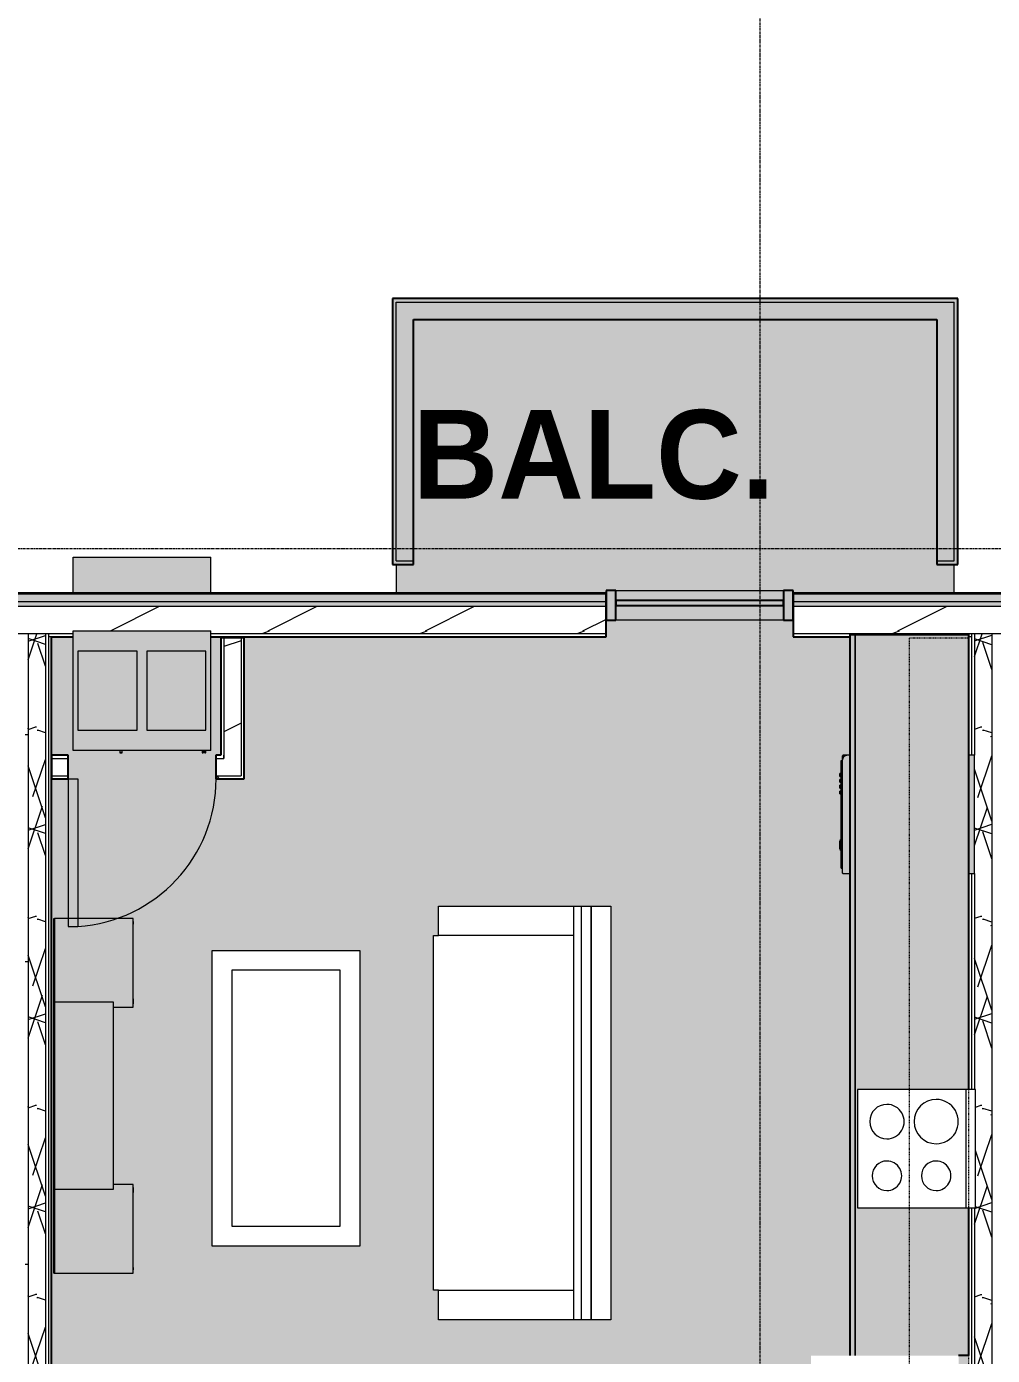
# Model space of a CAD drawing. Header units: inches. Extents: x -4414 to -113, y 9396 to 12816.
# Drawn here: x -2640.2 to -2444, y 10702.8 to 10972.6 of the extents above; entities that cross this region are included whole.
import ezdxf

# ---------------------------------------------------------------- set-up
doc = ezdxf.new("R2010")
doc.units = ezdxf.units.IN
doc.header["$MEASUREMENT"] = 0
doc.linetypes.add('Dash', pattern=[0.25, 0.125, -0.125])
doc.linetypes.add('Grid Line 1_2_', pattern=[0.875, 0.5, -0.125, 0.125, -0.125])
for name, color, linetype, lineweight in [('0-1', 7, 'Continuous', 5), ('0-2', 7, 'Continuous', 9), ('A-AREA-IDEN', 2, 'Continuous', 9), ('A-AREA-PATT-4', 254, 'Continuous', 9), ('A-DOOR-1', 7, 'Continuous', 9), ('A-DOOR-2', 90, 'Continuous', 13), ('A-FLOR', 192, 'Continuous', 9), ('A-FLOR-3', 192, 'Continuous', 5), ('A-GENM', 5, 'Continuous', 9), ('A-GENM-1', 5, 'Continuous', 25), ('A-WALL', 113, 'Continuous', 9), ('A-WALL-3', 250, 'Continuous', 25), ('A-WALL-4', 7, 'Continuous', 9), ('A-WALL-5', 113, 'Continuous', 5), ('A-WALL-6', 113, 'Continuous', 25), ('A-WALL-PATT-1', 8, 'Continuous', 9), ('A-WALL-PATT-2', 7, 'Continuous', 9), ('A-WALL-PATT-3', 111, 'Continuous', 9), ('I-FURN', 30, 'Continuous', 9), ('I-FURN-1', 7, 'Continuous', 9), ('I-FURN-3', 8, 'Continuous', 9), ('I-WALL-1', 2, 'Continuous', 25), ('M-EQPM-1', 8, 'Continuous', 9), ('M-EQPM-2', 7, 'Continuous', 9), ('Q-CASE-1', 9, 'Continuous', 9), ('Q-CASE-2', 250, 'Continuous', 25), ('Q-CASE-3', 7, 'Continuous', 9), ('Q-CASE-HDLN-1', 7, 'Dash', 9), ('Q-SPCQ-1', 7, 'Continuous', 9), ('Q-SPCQ-2', 8, 'Continuous', 9), ('S-GRID-1', 1, 'Grid Line 1_2_', 9)]:
    doc.layers.add(name, color=color, linetype=linetype, lineweight=lineweight)
doc.layers.add('A-AREA-PATT-1', color=7, linetype='Continuous', lineweight=9, transparency=0.9)
doc.styles.add('Century Gothic_B', font='GOTHICB.TTF', dxfattribs={"height": 18})
pattern_1 = [(0, (0, 0), (61.44, 15.36), [2.534, -43.546, 2.534, -43.546, -245.76]), (0, (0, 0), (61.44, 15.36), [-92.16, 2.534, -89.626, 2.534, -43.546, -107.52]), (0, (0, 0), (61.44, 15.36), [-230.4, 2.534, -28.186, 2.534, -74.266]), (120, (23.04, 7.68), (-44.02215, 45.5286), [2.534, -43.546, 2.534, -43.546, -245.76]), (120, (23.04, 7.68), (-44.02215, 45.5286), [-92.16, 2.534, -89.626, 2.534, -43.546, -107.52]), (120, (23.04, 7.68), (-44.02215, 45.5286), [-230.4, 2.534, -28.186, 2.534, -74.266]), (240, (30.72, 38.4), (-17.41785, -60.8886), [2.534, -43.546, 2.534, -43.546, -245.76]), (240, (30.72, 38.4), (-17.41785, -60.8886), [-92.16, 2.534, -89.626, 2.534, -43.546, -107.52]), (240, (30.72, 38.4), (-17.41785, -60.8886), [-230.4, 2.534, -28.186, 2.534, -74.266])]
pattern_2 = [(216.87, (12.795, 31.987), (95.9612857, 63.9749714), [15.994, -143.942]), (206.565, (31.987, 22.391), (-31.986981, -31.986924), [35.763, -35.763]), (198.435, (31.987, 6.397), (-63.974746, -31.987128), [20.231, -80.922])]
pattern_3 = [(161.57, (0.96, 0.96), (-7.6802237, -0.0009796), [0, -54.643, 6.067, 0]), (18.43, (-0.96, 0.96), (-7.6802237, 0.0009796), [0, -54.643, 6.067, 0]), (108.43, (0.96, 0.96), (3.8382953, -19.2013653), [18.211, -42.499]), (71.57, (-0.96, 0.96), (3.8382953, 19.2013653), [18.211, -42.499])]

# ---------------------------------------------------------------- blocks, each defined once
blk = doc.blocks.new('Range - 24_ x 24_-1352610-FLOOR PLAN - 3RD FLOOR')
at = {"layer": 'Q-SPCQ-1'}
for p, q in [((24, 24), (0, 24)), ((0, 24), (0, 0)), ((0, 22), (24, 22)), ((24, 0), (24, 24)), ((0, 0), (24, 0))]:
    blk.add_line(p, q, dxfattribs=at)
for centre, radius, start, end in [((6.5, 16), 4.5, 360, 180), ((17.5, 16), 3, 360, 180), ((6.5, 16), 4.5, 180, 0), ((17.5, 16), 3, 180, 0), ((6.5, 6), 3.5, 360, 180), ((17.5, 6), 3, 360, 180), ((6.5, 6), 3.5, 180, 0), ((17.5, 6), 3, 180, 0)]:
    blk.add_arc(centre, radius, start, end, dxfattribs=at)
blk = doc.blocks.new('OD_CW_Base Cabinet - OD_CW_Base Cabinet-1483377-FLOOR PLAN - 3RD FLOOR')
at = {"layer": 'Q-CASE-1'}
for points in [[(147.1, -1), (147.1, 0), (0.74, 0), (0.74, -1), (146.91, -1)], [(147.1, -24), (147.1, -1), (0.74, -1), (0.74, -24), (30.74, -24), (30.74, -1.44), (54.74, -1.44), (54.74, -24), (140.5, -24)]]:
    blk.add_hatch(color=256, dxfattribs=at).paths.add_polyline_path(points, flags=0)
at = {"layer": 'Q-CASE-2'}
for p, q in [((0.74, 0), (147.1, 0)), ((147.1, 0), (147.1, -24)), ((0.74, -24), (0.74, -22)), ((30.74, -24), (0.74, -24)), ((147.1, -24), (54.74, -24))]:
    blk.add_line(p, q, dxfattribs=at)
at = {"layer": 'Q-CASE-3'}
for p, q in [((0.74, 0), (147.1, 0)), ((147.1, -1), (0.74, -1)), ((0.74, -1), (147.1, -1)), ((147.1, 0), (147.1, -1)), ((147.1, -1), (147.1, -24)), ((0.74, -24), (0.74, -22)), ((30.74, -24), (0.74, -24)), ((147.1, -24), (54.74, -24))]:
    blk.add_line(p, q, dxfattribs=at)
blk = doc.blocks.new('OD_CW_Upper Cabinet - OD_CW_Upper Cabinet-1483412-FLOOR PLAN - 3RD FLOOR')
at = {"layer": 'Q-CASE-HDLN-1'}
for p, q in [((0.74, -24), (0.74, -12)), ((0.74, -12), (182.22, -12)), ((182.22, -12), (182.22, -24)), ((182.22, -24), (0.74, -24))]:
    blk.add_line(p, q, dxfattribs=at)
blk = doc.blocks.new('Dishwasher_15404 - 34_ counter-V12-FLOOR PLAN - 3RD FLOOR')
at = {"layer": 'Q-SPCQ-2'}
h = blk.add_hatch(color=256, dxfattribs=at)
h.paths.add_polyline_path([(0, -24), (1.25, -24), (1.19, 0), (0, 0)], flags=0)
h.paths.add_polyline_path([(25.8, -24), (26.34, -23.86), (26.73, -23.46), (26.87, -22.91), (26.87, -0.2), (26.68, 0), (25.25, 0), (25.25, -24)], flags=0)
for points in [[(27.12, -22.91), (27.12, -1.09), (26.87, -1.09), (26.87, -22.91)], [(27.37, -5.81), (27.37, -4.96), (27.12, -4.96), (27.12, -5.81)], [(27.37, -6.66), (27.37, -5.81), (27.12, -5.81), (27.12, -6.66)], [(27.12, -16.74), (27.37, -16.74), (27.37, -16.15), (27.12, -16.15)], [(27.37, -17.92), (27.37, -17.33), (27.12, -17.33), (27.12, -17.92)], [(27.37, -19.1), (27.37, -18.51), (27.12, -18.51), (27.12, -19.1)], [(27.37, -20.28), (27.37, -19.69), (27.12, -19.69), (27.12, -20.28)], [(25.8, -24), (26.68, -24), (26.87, -23.69), (26.87, -22.93), (26.68, -23.53), (26.34, -23.86), (26.26, -23.88)]]:
    blk.add_hatch(color=256, dxfattribs=at).paths.add_polyline_path(points, flags=0)
at = {"layer": 'Q-SPCQ-1'}
for p, q in [((1.25, 0), (0, 0)), ((0, 0), (0, -24)), ((26.68, 0), (25.25, 0)), ((26.87, -22.93), (26.87, -0.2)), ((27.12, -1.09), (26.87, -1.09)), ((27.12, -1.09), (27.12, -22.91)), ((27.37, -4.82), (27.12, -4.82)), ((27.37, -4.96), (27.37, -5.81)), ((27.12, -6.79), (27.37, -6.79)), ((27.37, -5.81), (27.37, -6.66)), ((27.37, -16.15), (27.12, -16.15)), ((27.37, -16.15), (27.37, -16.74)), ((27.12, -16.74), (27.37, -16.74)), ((27.37, -17.33), (27.12, -17.33)), ((27.12, -17.92), (27.37, -17.92)), ((27.37, -18.51), (27.12, -18.51)), ((27.37, -17.33), (27.37, -17.92)), ((27.37, -18.51), (27.37, -19.1)), ((27.12, -19.1), (27.37, -19.1)), ((27.37, -19.69), (27.12, -19.69)), ((27.12, -20.28), (27.37, -20.28)), ((27.37, -19.69), (27.37, -20.28)), ((0, -24), (1.25, -24)), ((25.25, -24), (25.8, -24)), ((25.8, -24), (26.68, -24)), ((27.12, -22.91), (26.87, -22.91)), ((26.87, -23.8), (26.87, -22.93))]:
    blk.add_line(p, q, dxfattribs=at)
for centre, radius, start, end in [((26.68, -0.2), 0.197, 360, 90), ((26.68, -0.2), 0.197, 15, 75), ((25.8, -22.93), 1.07, 270, 0), ((26.68, -23.8), 0.197, 270, 0)]:
    blk.add_arc(centre, radius, start, end, dxfattribs=at)
blk = doc.blocks.new('HVAC_SPVU_AlliedAir_MGE4 - HVAC_SPVU_AlliedAir_MGE4-V30-FLOOR PLAN - 3RD FLOOR')
at = {"layer": 'M-EQPM-1'}
h = blk.add_hatch(color=256, dxfattribs=at)
h.paths.add_polyline_path([(-4.04, 12.12), (-14, 12.09), (-14, -12.13), (14, -12.13), (14, 12.12)], flags=0)
h.paths.add_polyline_path([(13, 8), (13, -8), (1, -8), (1, 8)], flags=0)
h.paths.add_polyline_path([(-4.04, 8), (-1, 8), (-1, -8), (-13, -8), (-13, 8)], flags=0)
for points in [[(-12.72, 12.62), (-12.89, 12.62), (-12.81, 12.12), (-12.36, 12.12), (-12.44, 12.62), (-12.62, 12.62)], [(4.19, 12.62), (4.25, 12.12), (4.31, 12.12), (4.25, 12.62)], [(-4.04, -19.81), (-14, -19.81), (-14, -27.13), (14, -27.13), (14, -19.81)]]:
    blk.add_hatch(color=256, dxfattribs=at).paths.add_polyline_path(points, flags=0)
h = blk.add_hatch(color=256, dxfattribs=at)
h.paths.add_polyline_path([(-1, 8), (-13, 8), (-13, -8), (-1, -8)], flags=0)
h.paths.add_polyline_path([(1, 8), (1, -8), (13, -8), (13, 8)], flags=0)
at = {"layer": 'M-EQPM-2'}
for p, q in [((-14, 12.12), (14, 12.12)), ((-14, 12.12), (-14, -12.13)), ((-12.89, 12.62), (-13, 12.62)), ((-13, 12.62), (-12.25, 12.62)), ((-13, 12.62), (-13, 12.12)), ((-12.25, 12.62), (-12.36, 12.62)), ((-12.25, 12.12), (-12.25, 12.62)), ((4.19, 12.62), (4, 12.62)), ((4, 12.62), (4.5, 12.62)), ((4, 12.62), (4, 12.12)), ((4.5, 12.62), (4.31, 12.62)), ((4.5, 12.12), (4.5, 12.62)), ((14, 12.12), (14, -12.13)), ((-1, 8), (-13, 8)), ((-13, 8), (-13, -8)), ((-1, -8), (-1, 8)), ((13, 8), (1, 8)), ((1, 8), (1, -8)), ((13, -8), (13, 8)), ((-13, -8), (-1, -8)), ((1, -8), (13, -8)), ((14, -12.13), (-14, -12.13)), ((-14, -19.81), (-14, -27.13)), ((14, -19.81), (14, -27.13)), ((14, -27.13), (-14, -27.13))]:
    blk.add_line(p, q, dxfattribs=at)
blk = doc.blocks.new('Single-Flush - 30_ x 84_-1372884-FLOOR PLAN - 3RD FLOOR')
at = {"layer": 'A-DOOR-1'}
blk.add_arc((15, 2.375), 30.067, 93.81407, 180, dxfattribs=at)
at = {"layer": 'A-DOOR-2'}
for p, q in [((13, 2.375), (13, 32.375)), ((15, 32.375), (13, 32.375)), ((15, 2.375), (15, 32.375)), ((15, 2.375), (13, 2.375))]:
    blk.add_line(p, q, dxfattribs=at)
blk = doc.blocks.new('Entertainment_Center_14771 - Entertainment_Center_14771-V53-FLOOR PLAN - 3RD FLOOR')
at = {"layer": 'I-FURN-3'}
for points in [[(-36, 10), (-36, -6), (-19, -6), (-19, 6), (-18, 6), (-18, 10), (-22.47, 10)], [(18, 6), (19, 6), (19, -6), (36, -6), (36, 10), (18, 10)], [(-19, -1.94), (-19, -6), (19, -6), (19, 6), (-19, 6)], [(-36, -6.12), (-19, -6.12), (-19, -6), (-36, -6)], [(-19, -6.12), (19, -6.12), (19, -6), (-19, -6)], [(19, -6), (19, -6.12), (36, -6.12), (36, -6), (20.59, -6)]]:
    blk.add_hatch(color=256, dxfattribs=at).paths.add_polyline_path(points, flags=0)
at = {"layer": 'I-FURN-1'}
for p, q in [((-18, 10), (-36, 10)), ((-36, 10), (-36, -6)), ((-34.85, 10.03), (-35.34, 10.03)), ((-34.85, 10.03), (-35.34, 10.03)), ((-34.85, 10), (-34.85, 10.03)), ((-34.85, 10), (-34.85, 10.03)), ((-18.66, 10.03), (-19.66, 10.03)), ((-19.66, 10.03), (-19.66, 10)), ((-18.66, 10), (-18.66, 10.03)), ((-18, 6), (-18, 10)), ((36, 10), (18, 10)), ((18, 10), (18, 6)), ((18.66, 10.03), (18.66, 10)), ((19.66, 10.03), (18.66, 10.03)), ((19.66, 10), (19.66, 10.03)), ((35.34, 10.03), (34.85, 10.03)), ((34.85, 10.03), (34.85, 10)), ((35.34, 10.03), (34.85, 10.03)), ((34.85, 10.03), (34.85, 10)), ((36, -6), (36, 10)), ((19, 6), (-19, 6)), ((-19, 6), (-19, -6)), ((19, -6), (19, 6)), ((-36, -6), (-19, -6)), ((-36, -6.12), (-36, -6)), ((-36, -6), (-19, -6)), ((-19, -6.12), (-36, -6.12)), ((-19, -6), (19, -6)), ((-19, -6.12), (-19, -6)), ((-19, -6), (19, -6)), ((19, -6.12), (-19, -6.12)), ((19, -6), (36, -6)), ((19, -6), (19, -6.12)), ((19, -6), (36, -6)), ((36, -6.12), (19, -6.12)), ((36, -6.12), (36, -6))]:
    blk.add_line(p, q, dxfattribs=at)
blk = doc.blocks.new('Couch-Both_Arms-Generic - 1-1372852-FLOOR PLAN - 3RD FLOOR')
at = {"layer": 'I-FURN'}
for p, q in [((-42, 17.5), (-36, 17.5)), ((-42, -10), (-42, 17.5)), ((-36, 18.5), (36, 18.5)), ((-36, 17.5), (-36, 18.5)), ((-36, 17.5), (-36, -10)), ((36, 18.5), (36, 17.5)), ((36, 17.5), (42, 17.5)), ((36, -10), (36, 17.5)), ((42, 17.5), (42, -10)), ((-42, -10), (42, -10)), ((-42, -13.5), (-42, -10)), ((42, -10), (42, -13.5)), ((-42, -11.5), (42, -11.5)), ((-42, -13.5), (42, -13.5)), ((42, -13.5), (-42, -13.5))]:
    blk.add_line(p, q, dxfattribs=at)
at = {"layer": 'I-FURN-1'}
for p, q in [((-42, -17.5), (-42, -13.5)), ((42, -13.5), (42, -17.5)), ((42, -17.5), (-42, -17.5))]:
    blk.add_line(p, q, dxfattribs=at)
blk = doc.blocks.new('Table-Coffee - one-1372853-FLOOR PLAN - 3RD FLOOR')
at = {"layer": 'I-FURN-1'}
for p, q in [((-29.28, 11.25), (30.72, 11.25)), ((-29.28, -18.75), (-29.28, 11.25)), ((30.72, 11.25), (30.72, -18.75)), ((26.72, 7.25), (-25.28, 7.25)), ((-25.28, 7.25), (-25.28, -14.75)), ((26.72, -14.75), (26.72, 7.25)), ((-25.28, -14.75), (26.72, -14.75)), ((30.72, -18.75), (-29.28, -18.75))]:
    blk.add_line(p, q, dxfattribs=at)
blk = doc.blocks.new('1750 Ox - Unit Layouts_rvt-1-FLOOR PLAN - 3RD FLOOR')
at = {"layer": 'A-WALL-PATT-1'}
h = blk.add_hatch(dxfattribs=at)
h.set_pattern_fill('FP_1', color=256, style=0, pattern_type=2)
h.set_pattern_definition(pattern_2)
h.paths.add_polyline_path([(-2600.16, 10824.01), (-2596.66, 10824.01), (-2596.66, 10848.51), (-2600.16, 10848.51), (-2600.16, 10824.64)], flags=0)
at = {"layer": 'A-WALL-PATT-2'}
h = blk.add_hatch(dxfattribs=at)
h.set_pattern_fill('FP_2', color=256, style=0, pattern_type=2)
h.set_pattern_definition(pattern_1)
h.paths.add_polyline_path([(-2631.79, 10819.89), (-2631.79, 10820.51), (-2635.17, 10820.51), (-2635.17, 10819.89), (-2634.55, 10819.89)], flags=0)
h.paths.add_polyline_path([(-2596.66, 10819.89), (-2596.03, 10819.89), (-2596.03, 10820.51), (-2601.79, 10820.51), (-2601.79, 10819.89), (-2600.16, 10819.89)], flags=0)
at = {"layer": 'A-WALL-3'}
for p, q in [((-2596.03, 10848.51), (-2600.78, 10848.51)), ((-2600.78, 10848.51), (-2600.78, 10824.64)), ((-2596.03, 10824.64), (-2596.03, 10848.51)), ((-2631.79, 10824.64), (-2635.17, 10824.64)), ((-2635.17, 10824.64), (-2635.17, 10819.89)), ((-2631.79, 10819.89), (-2631.79, 10824.64)), ((-2600.78, 10824.64), (-2601.79, 10824.64)), ((-2601.79, 10824.64), (-2601.79, 10819.89)), ((-2596.03, 10820.51), (-2596.03, 10824.64)), ((-2635.17, 10819.89), (-2631.79, 10819.89)), ((-2601.79, 10819.89), (-2596.03, 10819.89)), ((-2596.03, 10819.89), (-2596.03, 10820.51))]:
    blk.add_line(p, q, dxfattribs=at)
at = {"layer": 'A-WALL-4'}
for p, q in [((-2600.16, 10848.51), (-2600.16, 10824.64)), ((-2596.66, 10848.51), (-2596.66, 10824.64)), ((-2635.17, 10824.01), (-2631.79, 10824.01)), ((-2601.79, 10824.01), (-2600.16, 10824.01)), ((-2600.16, 10824.01), (-2600.16, 10824.64)), ((-2600.16, 10824.64), (-2600.16, 10824.01)), ((-2596.66, 10824.64), (-2596.66, 10824.01)), ((-2596.66, 10824.01), (-2596.66, 10820.51)), ((-2635.17, 10820.51), (-2631.79, 10820.51)), ((-2601.79, 10820.51), (-2596.66, 10820.51))]:
    blk.add_line(p, q, dxfattribs=at)
at = {"layer": '0-2'}
for name, p, rotation in [('HVAC_SPVU_AlliedAir_MGE4 - HVAC_SPVU_AlliedAir_MGE4-V30-FLOOR PLAN - 3RD FLOOR', (-2616.8, 10837.76), 180), ('OD_CW_Base Cabinet - OD_CW_Base Cabinet-1483377-FLOOR PLAN - 3RD FLOOR', (-2472.92, 10702.04), 89.99999999999166), ('OD_CW_Upper Cabinet - OD_CW_Upper Cabinet-1483412-FLOOR PLAN - 3RD FLOOR', (-2472.92, 10666.29), 89.99999999999977), ('Dishwasher_15404 - 34_ counter-V12-FLOOR PLAN - 3RD FLOOR', (-2447.67, 10800.65), 180), ('Single-Flush - 30_ x 84_-1372884-FLOOR PLAN - 3RD FLOOR', (-2616.79, 10822.26), 180), ('Couch-Both_Arms-Generic - 1-1372852-FLOOR PLAN - 3RD FLOOR', (-2539.05, 10752.03), 90.00000000000169), ('Entertainment_Center_14771 - Entertainment_Center_14771-V53-FLOOR PLAN - 3RD FLOOR', (-2628.55, 10755.54), 269.9999999999951), ('Table-Coffee - one-1372853-FLOOR PLAN - 3RD FLOOR', (-2583.8, 10755.74), 269.9999999999978), ('Range - 24_ x 24_-1352610-FLOOR PLAN - 3RD FLOOR', (-2471.48, 10756.78), 270.0000000000011)]:
    blk.add_blockref(name, p, dxfattribs=dict(at, rotation=rotation))
blk = doc.blocks.new('_THE_ WINDOW _ DOOR - Window - 2nd _ 3rd Floors-1743934-FLOOR PLAN - 3RD FLOOR')
at = {"layer": 'A-GENM'}
h = blk.add_hatch(color=256, dxfattribs=at)
h.paths.add_polyline_path([(19.01, -1.06), (19.01, 4.94), (17.01, 4.94), (17.01, -1.06)], flags=0)
h.paths.add_polyline_path([(-17.22, -1.06), (-17.01, -1.06), (-17.01, 4.94), (-19.01, 4.94), (-19.01, -1.06)], flags=0)
h = blk.add_hatch(color=256, dxfattribs=at)
h.paths.add_polyline_path([(-17.01, -1.06), (17.01, -1.06), (17.01, 1.94), (-17.01, 1.94), (-17.01, 1.69)], flags=0)
h.paths.add_polyline_path([(17.01, 2.94), (17.01, 4.94), (-17.01, 4.94), (-17.01, 2.94), (5.97, 2.94)], flags=0)
blk.add_hatch(color=256, dxfattribs=at).paths.add_polyline_path([(17.01, 1.94), (17.01, 2.94), (-17.01, 2.94), (-17.01, 1.94), (5.97, 1.94)], flags=0)
for p, q in [((-17.01, 4.94), (17.01, 4.94)), ((17.01, -1.06), (-17.01, -1.06))]:
    blk.add_line(p, q, dxfattribs=at)
at = {"layer": 'A-GENM-1'}
for p, q in [((-17.01, 4.94), (-19.01, 4.94)), ((-19.01, 4.94), (-19.01, -1.06)), ((-17.01, -1.06), (-17.01, 4.94)), ((17.01, 2.94), (-17.01, 2.94)), ((-17.01, 2.94), (-17.01, 1.94)), ((19.01, 4.94), (17.01, 4.94)), ((17.01, 4.94), (17.01, -1.06)), ((17.01, 1.94), (17.01, 2.94)), ((19.01, -1.06), (19.01, 4.94)), ((-17.01, 1.94), (17.01, 1.94)), ((-19.01, -1.06), (-17.01, -1.06)), ((17.01, -1.06), (19.01, -1.06))]:
    blk.add_line(p, q, dxfattribs=at)

msp = doc.modelspace()

# ---------------------------------------------------------------- hatches: boundary and pattern name
at = {"layer": 'A-AREA-PATT-1'}
msp.add_hatch(color=256, dxfattribs=at).paths.add_polyline_path([(-2453.2237, 10857.5769), (-2453.2237, 10863.3894), (-2455.3487, 10863.3894), (-2455.3487, 10913.1394), (-2561.6737, 10913.1394), (-2561.6737, 10863.3894), (-2563.7987, 10863.3894), (-2563.7987, 10857.5769), (-2522.5362, 10857.5769), (-2522.5362, 10858.0769), (-2484.5112, 10858.0769), (-2484.5112, 10857.5769), (-2455.3487, 10857.5769)], flags=0)
at = {"layer": 'A-AREA-PATT-4'}
h = msp.add_hatch(color=256, dxfattribs=at)
h.paths.add_polyline_path([(-2596.7987, 10451.7894), (-2596.7987, 10451.8519), (-2596.1737, 10451.8519), (-2596.1737, 10453.7894), (-2594.1737, 10453.7894), (-2594.1737, 10454.7894), (-2572.1737, 10454.7894), (-2572.1737, 10455.7894), (-2576.1737, 10455.7894), (-2576.1737, 10481.1644), (-2571.4237, 10481.1644), (-2571.4237, 10478.7894), (-2510.9237, 10478.7894), (-2510.9237, 10454.7894), (-2504.9, 10454.7894), (-2504.9, 10462.5156), (-2504.773, 10463.48), (-2504.4007, 10464.3787), (-2503.8086, 10465.1505), (-2503.0368, 10465.7426), (-2502.1382, 10466.1149), (-2500.5455, 10466.2418), (-2499.7854, 10466.2418), (-2500.1331, 10469.2656), (-2501.3249, 10470.2656), (-2501.8916, 10471.2656), (-2502.2494, 10472.7751), (-2502.4237, 10474.2656), (-2502.2494, 10476.258), (-2501.7115, 10478.2656), (-2500.9835, 10480.2656), (-2500.0509, 10482.2656), (-2498.6635, 10484.2656), (-2497.6635, 10485.2656), (-2496.7975, 10485.7656), (-2495.4237, 10486.2656), (-2494.4237, 10486.2656), (-2493.05, 10485.7656), (-2492.184, 10485.2656), (-2491.184, 10484.2656), (-2489.7965, 10482.2656), (-2488.8639, 10480.2656), (-2488.136, 10478.2656), (-2487.598, 10476.258), (-2487.4237, 10474.2656), (-2487.598, 10472.7751), (-2487.6879, 10472.2656), (-2487.9558, 10471.2656), (-2488.5226, 10470.2656), (-2489.7144, 10469.2656), (-2490.0621, 10466.2418), (-2488.6737, 10466.2418), (-2487.7093, 10466.1149), (-2486.8106, 10465.7426), (-2486.0389, 10465.1505), (-2485.3257, 10464.0865), (-2485.0745, 10463.48), (-2484.9475, 10462.5156), (-2484.9475, 10454.7894), (-2448.9237, 10454.7894), (-2448.9237, 10456.7894), (-2478.9237, 10456.7894), (-2478.9237, 10516.7894), (-2448.9237, 10516.7894), (-2448.9237, 10517.7894), (-2571.4237, 10517.7894), (-2571.4237, 10517.1644), (-2576.1737, 10517.1644), (-2576.1737, 10517.7894), (-2597.9737, 10517.7894), (-2597.9737, 10524.3943), (-2593.2237, 10524.3943), (-2593.2237, 10522.5394), (-2448.9237, 10522.5394), (-2448.9237, 10662.2791), (-2564.4737, 10662.2791), (-2564.4737, 10661.4041), (-2563.7237, 10661.4041), (-2563.7237, 10658.9041), (-2564.4737, 10658.9041), (-2564.4737, 10621.6541), (-2565.8487, 10621.6541), (-2565.8487, 10586.6541), (-2564.4737, 10586.6541), (-2564.4043, 10586.4041), (-2563.7237, 10586.4041), (-2563.7237, 10583.9041), (-2564.4737, 10583.9041), (-2564.4737, 10578.2791), (-2593.2237, 10578.2791), (-2593.2237, 10560.3943), (-2597.9737, 10560.3943), (-2597.9737, 10667.0291), (-2480.9237, 10667.0291), (-2480.9237, 10702.7791), (-2472.9237, 10702.7791), (-2472.9237, 10800.6541), (-2474.3519, 10800.6541), (-2474.5487, 10800.851), (-2474.5487, 10801.7471), (-2474.7987, 10801.7471), (-2474.7987, 10805.61), (-2475.0487, 10805.61), (-2475.0487, 10807.3148), (-2474.7987, 10807.3148), (-2474.7987, 10816.8042), (-2475.0487, 10816.8042), (-2475.0487, 10817.3947), (-2474.7987, 10817.3947), (-2474.7987, 10817.9853), (-2475.0487, 10817.9853), (-2475.0487, 10818.5758), (-2474.7987, 10818.5758), (-2474.7987, 10819.1664), (-2475.0487, 10819.1664), (-2475.0487, 10819.7569), (-2474.7987, 10819.7569), (-2474.7987, 10820.3475), (-2475.0487, 10820.3475), (-2475.0487, 10820.938), (-2474.7987, 10820.938), (-2474.7987, 10823.5612), (-2474.5487, 10823.5823), (-2474.4955, 10824.5105), (-2474.3519, 10824.6541), (-2472.9237, 10824.6541), (-2472.9237, 10848.7019), (-2484.5112, 10848.7019), (-2484.5112, 10852.0769), (-2522.5362, 10852.0769), (-2522.5362, 10848.7019), (-2602.7987, 10848.7019), (-2602.7987, 10825.6394), (-2603.9086, 10825.6394), (-2603.9862, 10825.1394), (-2604.4389, 10825.1394), (-2604.4389, 10825.6394), (-2620.984, 10825.6394), (-2621.0487, 10825.1394), (-2621.1134, 10825.1394), (-2621.1134, 10825.6394), (-2630.7987, 10825.6733), (-2630.7987, 10848.7019), (-2635.1737, 10848.7019), (-2635.1737, 10824.6394), (-2631.7912, 10824.6394), (-2631.7912, 10819.8894), (-2635.1737, 10819.8894), (-2635.1737, 10454.7894), (-2634.1737, 10454.7894), (-2634.1737, 10453.7894), (-2632.1737, 10453.7894), (-2632.1737, 10451.8519), (-2612.7579, 10451.7894)], flags=0)
h.paths.add_polyline_path([(-2631.1573, 10453.7894), (-2632.1737, 10453.7894), (-2632.1737, 10489.7894), (-2630.4237, 10489.7894), (-2630.4237, 10453.7894), (-2630.9029, 10453.7894)], flags=0)
h.paths.add_polyline_path([(-2453.2237, 10544.4416), (-2469.2237, 10544.4416), (-2469.2237, 10562.4416), (-2451.2237, 10562.4416), (-2451.2237, 10544.4416)], flags=0)
h.paths.add_polyline_path([(-2469.2237, 10565.4416), (-2530.2237, 10565.4416), (-2530.2237, 10625.4416), (-2451.2237, 10625.4416), (-2451.2237, 10565.4416), (-2453.2237, 10565.4416)], flags=0)
h.paths.add_polyline_path([(-2593.2237, 10583.0291), (-2569.2237, 10583.0291), (-2569.2237, 10583.9041), (-2569.9737, 10583.9041), (-2569.9737, 10586.4041), (-2569.2237, 10586.4041), (-2569.2237, 10586.6541), (-2567.2237, 10586.6541), (-2567.2237, 10623.6541), (-2565.8487, 10623.6541), (-2565.8487, 10658.6541), (-2569.2237, 10658.6541), (-2569.2237, 10658.9041), (-2569.9737, 10658.9041), (-2569.9737, 10661.4041), (-2569.2237, 10661.4041), (-2569.2237, 10662.2791), (-2593.2237, 10662.2791), (-2593.2237, 10585.6541)], flags=0)
h.paths.add_polyline_path([(-2453.2237, 10628.3735), (-2469.2237, 10628.3735), (-2469.2237, 10646.3735), (-2451.2237, 10646.3735), (-2451.2237, 10628.3735)], flags=0)
h.paths.add_polyline_path([(-2449.8386, 10667.0291), (-2448.9237, 10667.0291), (-2448.9237, 10702.7791), (-2450.9237, 10702.7791), (-2450.9237, 10667.0291)], flags=0)
h.paths.add_polyline_path([(-2529.0487, 10710.0253), (-2556.5487, 10710.0253), (-2556.5487, 10716.0253), (-2557.5487, 10716.0253), (-2557.5487, 10788.0253), (-2556.5487, 10788.0253), (-2556.5487, 10794.0253), (-2521.5487, 10794.0253), (-2521.5487, 10710.0253), (-2525.5487, 10710.0253)], flags=0)
h.paths.add_polyline_path([(-2634.6737, 10719.5356), (-2634.6737, 10791.5356), (-2618.5487, 10791.5356), (-2618.5487, 10773.5356), (-2622.5487, 10773.5356), (-2622.5487, 10737.5356), (-2618.5487, 10737.5356), (-2618.5487, 10719.5356), (-2634.5487, 10719.5356)], flags=0)
h.paths.add_polyline_path([(-2591.7129, 10725.0253), (-2602.5487, 10725.0253), (-2602.5487, 10785.0253), (-2572.5487, 10785.0253), (-2572.5487, 10725.0253)], flags=0)
h.paths.add_polyline_path([(-2601.7912, 10819.8894), (-2601.7912, 10824.6394), (-2600.7836, 10824.6394), (-2600.7836, 10848.5144), (-2596.0336, 10848.5144), (-2596.0336, 10819.8894), (-2600.1586, 10819.8894)], flags=0)
at = {"layer": 'A-FLOR-3'}
h = msp.add_hatch(color=256, dxfattribs=at)
h.paths.add_polyline_path([(-2451.8487, 10857.5769), (-2451.8487, 10863.3894), (-2453.2237, 10863.3894), (-2453.2237, 10857.5769)], flags=0)
h.paths.add_polyline_path([(-2563.7987, 10857.5769), (-2563.7987, 10863.3894), (-2565.1737, 10863.3894), (-2565.1737, 10857.5769)], flags=0)
at = {"layer": 'A-WALL'}
for points in [[(-2565.2273, 10863.3894), (-2561.6737, 10863.3894), (-2561.6737, 10864.1394), (-2565.1737, 10864.1394), (-2565.1737, 10917.3894), (-2565.9237, 10917.3894), (-2565.9237, 10863.3894)], [(-2561.4237, 10916.6394), (-2451.8487, 10916.6394), (-2451.8487, 10917.3894), (-2565.1737, 10917.3894), (-2565.1737, 10916.6394), (-2561.6737, 10916.6394)], [(-2451.8487, 10864.1394), (-2451.8487, 10916.6394), (-2455.3487, 10916.6394), (-2455.3487, 10864.1394)]]:
    msp.add_hatch(color=256, dxfattribs=at).paths.add_polyline_path(points, flags=0)
at = {"layer": 'A-WALL-5'}
for points in [[(-2565.1737, 10864.1394), (-2561.6737, 10864.1394), (-2561.6737, 10916.6394), (-2565.1737, 10916.6394), (-2565.1737, 10868.7301)], [(-2455.3487, 10913.1394), (-2455.3487, 10916.6394), (-2561.6737, 10916.6394), (-2561.6737, 10913.1394)], [(-2451.7952, 10863.3894), (-2451.0987, 10863.3894), (-2451.0987, 10917.3894), (-2451.8487, 10917.3894), (-2451.8487, 10864.1394), (-2455.3487, 10864.1394), (-2455.3487, 10863.3894), (-2451.8487, 10863.3894)]]:
    msp.add_hatch(color=256, dxfattribs=at).paths.add_polyline_path(points, flags=0)
h = msp.add_hatch(color=256, dxfattribs=at)
h.paths.add_polyline_path([(-2063.6737, 10855.8269), (-2063.6737, 10857.3269), (-2484.5112, 10857.3269), (-2484.5112, 10855.8269), (-2064.6612, 10855.8269)], flags=0)
h.paths.add_polyline_path([(-2758.4872, 10855.8269), (-2522.5362, 10855.8269), (-2522.5362, 10857.3269), (-3022.1112, 10857.3269), (-3022.1112, 10855.8269), (-2787.6331, 10855.8269)], flags=0)
h.paths.add_polyline_path([(-3224.8212, 10855.8269), (-3060.1362, 10855.8269), (-3060.1362, 10857.3269), (-3400.2987, 10857.3269), (-3400.2987, 10855.8269), (-3253.9671, 10855.8269)], flags=0)
h.paths.add_polyline_path([(-3401.7987, 10855.8269), (-3401.7987, 10857.3269), (-3402.7987, 10857.3269), (-3402.7987, 10855.8269)], flags=0)
h = msp.add_hatch(color=256, dxfattribs=at)
h.paths.add_polyline_path([(-2070.1737, 10857.3269), (-2062.1737, 10857.3269), (-2062.1737, 10857.5769), (-2484.5112, 10857.5769), (-2484.5112, 10857.3269), (-2070.7987, 10857.3269)], flags=0)
h.paths.add_polyline_path([(-2962.5084, 10857.3269), (-2522.5362, 10857.3269), (-2522.5362, 10857.5769), (-3022.1112, 10857.5769), (-3022.1112, 10857.3269), (-2988.9621, 10857.3269)], flags=0)
h.paths.add_polyline_path([(-3104.2237, 10857.3269), (-3060.1362, 10857.3269), (-3060.1362, 10857.5769), (-3400.0487, 10857.5769), (-3400.0487, 10857.3269), (-3108.2377, 10857.3269)], flags=0)
at = {"layer": 'A-WALL-PATT-3'}
h = msp.add_hatch(dxfattribs=at)
h.set_pattern_fill('FP_1', color=256, style=0, pattern_type=2)
h.set_pattern_definition(pattern_2)
h.paths.add_polyline_path([(-2070.1737, 10849.3269), (-2070.1737, 10854.8269), (-2484.5112, 10854.8269), (-2484.5112, 10849.3269), (-2070.7987, 10849.3269)], flags=0)
h.paths.add_polyline_path([(-2639.9237, 10849.3269), (-2630.7987, 10849.3269), (-2630.7987, 10849.8894), (-2602.7987, 10849.8894), (-2602.7987, 10849.3269), (-2522.5362, 10849.3269), (-2522.5362, 10854.8269), (-3022.1112, 10854.8269), (-3022.1112, 10849.3269), (-2747.6237, 10849.3269), (-2747.6237, 10850.1269), (-2719.6237, 10850.1269), (-2719.6237, 10849.3269), (-2640.5487, 10849.3269)], flags=0)
h.paths.add_polyline_path([(-3065.2088, 10849.3269), (-3060.1362, 10849.3269), (-3060.1362, 10854.8269), (-3402.7987, 10854.8269), (-3402.7987, 10849.3269), (-3249.0487, 10849.3269), (-3249.0487, 10849.8894), (-3221.0487, 10849.8894), (-3221.0487, 10849.3269), (-3132.2237, 10849.3269), (-3132.2237, 10850.1269), (-3104.2237, 10850.1269), (-3104.2237, 10849.3269), (-3079.0919, 10849.3269)], flags=0)
h = msp.add_hatch(dxfattribs=at)
h.set_pattern_fill('FP_3', color=256, style=0, pattern_type=2)
h.set_pattern_definition([(0, (0, 0), (0, 9.596), []), (315, (0, 0), (9.5968532, 0), [13.571, -13.571]), (45, (0, 0), (9.5968532, 0), [13.571, -13.571])])
h.paths.add_polyline_path([(-2070.1737, 10854.8269), (-2064.6737, 10854.8269), (-2064.6737, 10855.8269), (-2484.5112, 10855.8269), (-2484.5112, 10854.8269), (-2070.7987, 10854.8269)], flags=0)
h.paths.add_polyline_path([(-3224.8212, 10854.8269), (-3060.1362, 10854.8269), (-3060.1362, 10855.8269), (-3400.2987, 10855.8269), (-3400.2987, 10854.8269), (-3249.0487, 10854.8269)], flags=0)
h.paths.add_polyline_path([(-2554.4661, 10854.8269), (-2522.5362, 10854.8269), (-2522.5362, 10855.8269), (-3022.1112, 10855.8269), (-3022.1112, 10854.8269), (-2565.1737, 10854.8269)], flags=0)
h = msp.add_hatch(dxfattribs=at)
h.set_pattern_fill('FP_2', color=256, style=0, pattern_type=2)
h.set_pattern_definition(pattern_1)
h.paths.add_polyline_path([(-2758.4872, 10848.7019), (-2747.6237, 10848.7019), (-2747.6237, 10849.3269), (-2770.1257, 10849.3269), (-2770.058, 10848.7019), (-2767.0186, 10848.7019)], flags=0)
h.paths.add_polyline_path([(-2146.4239, 10848.7019), (-2070.7987, 10848.7019), (-2070.7987, 10849.3269), (-2443.5487, 10849.3269), (-2443.5487, 10848.7019), (-2149.3188, 10848.7019)], flags=0)
h.paths.add_polyline_path([(-2719.6237, 10848.7019), (-2640.5487, 10848.7019), (-2640.5487, 10849.3269), (-2719.6237, 10849.3269), (-2719.6237, 10848.8754)], flags=0)
h.paths.add_polyline_path([(-2787.6331, 10848.7019), (-2770.5186, 10848.7019), (-2770.5186, 10849.3269), (-2923.7987, 10849.3269), (-2923.7987, 10848.7019), (-2845.9249, 10848.7019)], flags=0)
h.paths.add_polyline_path([(-2602.7987, 10848.7019), (-2522.5362, 10848.7019), (-2522.5362, 10849.3269), (-2602.7987, 10849.3269), (-2602.7987, 10848.8815)], flags=0)
h.paths.add_polyline_path([(-2472.9237, 10848.7019), (-2472.9237, 10849.1394), (-2448.9237, 10849.1394), (-2448.9237, 10848.7019), (-2448.2987, 10848.7019), (-2448.2987, 10849.3269), (-2484.5112, 10849.3269), (-2484.5112, 10848.7019), (-2481.6242, 10848.7019)], flags=0)
h.paths.add_polyline_path([(-3085.2737, 10848.7019), (-3085.2737, 10849.3269), (-3104.2237, 10849.3269), (-3104.2237, 10848.7019), (-3093.6648, 10848.7019)], flags=0)
h.paths.add_polyline_path([(-3378.9237, 10848.7019), (-3249.0487, 10848.7019), (-3249.0487, 10849.3269), (-3400.2987, 10849.316), (-3400.2987, 10849.1394), (-3378.9237, 10849.1394)], flags=0)
h.paths.add_polyline_path([(-3081.7737, 10848.7019), (-3060.1362, 10848.7019), (-3060.1362, 10849.3269), (-3081.7737, 10849.3269), (-3081.7737, 10849.2374)], flags=0)
h.paths.add_polyline_path([(-2630.7987, 10848.7019), (-2630.7987, 10849.3269), (-2635.7987, 10849.3269), (-2635.7987, 10848.7019), (-2635.1737, 10848.7019)], flags=0)
h.paths.add_polyline_path([(-3137.3836, 10848.7019), (-3132.2237, 10848.7019), (-3132.2237, 10849.3269), (-3211.7987, 10849.3269), (-3211.7987, 10848.7019), (-3195.6754, 10848.7019)], flags=0)
h.paths.add_polyline_path([(-3022.1112, 10848.7019), (-2928.5487, 10848.7019), (-2928.5497, 10849.3269), (-3022.1112, 10849.3269)], flags=0)
h.paths.add_polyline_path([(-3221.0487, 10848.7019), (-3216.5487, 10848.7019), (-3216.5487, 10849.3269), (-3221.0487, 10849.3269), (-3221.0487, 10848.7149)], flags=0)
h = msp.add_hatch(dxfattribs=at)
h.set_pattern_fill('FP_2', color=256, style=0, pattern_type=2)
h.set_pattern_definition(pattern_1)
h.paths.add_polyline_path([(-2640.5487, 10454.1644), (-2639.9237, 10454.1695), (-2639.9237, 10510.0394), (-2640.5487, 10510.0394), (-2640.5487, 10454.7894)], flags=0)
h.paths.add_polyline_path([(-2640.1455, 10513.5394), (-2639.9237, 10513.5394), (-2639.9237, 10550.8132), (-2640.5487, 10550.8132), (-2640.5487, 10513.5394)], flags=0)
h.paths.add_polyline_path([(-2639.9237, 10570.7656), (-2639.9237, 10576.7894), (-2640.5487, 10576.7894), (-2640.5487, 10570.7656), (-2640.443, 10570.7656)], flags=0)
h.paths.add_polyline_path([(-2640.5487, 10638.0394), (-2639.9237, 10638.0394), (-2639.9237, 10849.3269), (-2640.5487, 10849.2976), (-2640.5487, 10653.4463)], flags=0)
h = msp.add_hatch(dxfattribs=at)
h.set_pattern_fill('FP_9', color=256, style=0, pattern_type=2)
h.set_pattern_definition(pattern_3)
h.paths.add_polyline_path([(-2639.9237, 10453.5394), (-2636.4237, 10453.5394), (-2636.4237, 10849.3269), (-2639.9237, 10849.3269), (-2639.9237, 10638.0394), (-2639.1186, 10638.0394), (-2639.1186, 10576.7894), (-2639.9237, 10576.7894), (-2639.9237, 10570.7656), (-2639.1186, 10570.7656), (-2639.1186, 10550.8132), (-2639.9237, 10550.8132), (-2639.9237, 10454.1644)], flags=0)
h = msp.add_hatch(dxfattribs=at)
h.set_pattern_fill('FP_2', color=256, style=0, pattern_type=2)
h.set_pattern_definition(pattern_1)
h.paths.add_polyline_path([(-2636.4237, 10454.1644), (-2635.7987, 10454.1644), (-2635.7987, 10849.3269), (-2636.4237, 10849.3269), (-2636.4237, 10454.4048)], flags=0)
h = msp.add_hatch(dxfattribs=at)
h.set_pattern_fill('FP_2', color=256, style=0, pattern_type=2)
h.set_pattern_definition(pattern_1)
h.paths.add_polyline_path([(-2635.1737, 10454.7894), (-2635.1737, 10848.7019), (-2635.7987, 10848.7019), (-2635.7987, 10454.7894)], flags=0)
h = msp.add_hatch(dxfattribs=at)
h.set_pattern_fill('FP_2', color=256, style=0, pattern_type=2)
h.set_pattern_definition(pattern_1)
h.paths.add_polyline_path([(-2448.2987, 10454.7894), (-2448.2987, 10732.7791), (-2448.9237, 10732.7791), (-2448.9237, 10454.7894)], flags=0)
h.paths.add_polyline_path([(-2448.2987, 10756.7791), (-2448.2987, 10800.6541), (-2448.9237, 10800.6541), (-2448.9237, 10756.7791)], flags=0)
h.paths.add_polyline_path([(-2448.9237, 10824.6541), (-2448.2987, 10824.6541), (-2448.2987, 10848.7019), (-2448.9237, 10848.7019), (-2448.9237, 10825.6733)], flags=0)
h = msp.add_hatch(dxfattribs=at)
h.set_pattern_fill('FP_2', color=256, style=0, pattern_type=2)
h.set_pattern_definition(pattern_1)
h.paths.add_polyline_path([(-2447.6737, 10454.1644), (-2447.6737, 10732.7791), (-2448.2987, 10732.7791), (-2448.2987, 10454.1644)], flags=0)
h.paths.add_polyline_path([(-2447.6737, 10756.7791), (-2447.75, 10800.6541), (-2448.2987, 10800.6541), (-2448.2987, 10756.7791), (-2447.8196, 10756.7791)], flags=0)
h.paths.add_polyline_path([(-2448.2987, 10824.6541), (-2447.6737, 10824.6541), (-2447.6737, 10849.3269), (-2448.2987, 10849.3269), (-2448.2987, 10825.6733)], flags=0)
h = msp.add_hatch(dxfattribs=at)
h.set_pattern_fill('FP_9', color=256, style=0, pattern_type=2)
h.set_pattern_definition(pattern_3)
h.paths.add_polyline_path([(-2444.1737, 10453.5394), (-2444.1737, 10849.3269), (-2447.6737, 10849.3269), (-2447.6737, 10756.7791), (-2447.4844, 10756.7791), (-2447.4844, 10732.7791), (-2447.6737, 10732.7791), (-2447.6737, 10453.5394), (-2444.1757, 10453.5394)], flags=0)
h = msp.add_hatch(dxfattribs=at)
h.set_pattern_fill('FP_2', color=256, style=0, pattern_type=2)
h.set_pattern_definition(pattern_1)
h.paths.add_polyline_path([(-2443.5487, 10454.1644), (-2443.5487, 10849.3269), (-2444.1737, 10849.3269), (-2444.1737, 10454.1644)], flags=0)

# ---------------------------------------------------------------- linework, layer by layer
at = {"layer": 'A-FLOR'}
for p, q in [((-2565.1737, 10863.3894), (-2565.1737, 10857.5769)), ((-2451.8487, 10857.5769), (-2451.8487, 10863.3894))]:
    msp.add_line(p, q, dxfattribs=at)
at = {"layer": 'A-WALL'}
for p, q in [((-2565.1737, 10916.6394), (-2451.8487, 10916.6394)), ((-2565.1737, 10864.1394), (-2565.1737, 10916.6394)), ((-2451.8487, 10864.1394), (-2451.8487, 10916.6394)), ((-2565.1737, 10864.1394), (-2561.6737, 10864.1394)), ((-2455.3487, 10864.1394), (-2451.8487, 10864.1394)), ((-2522.5362, 10857.3269), (-3022.1112, 10857.3269)), ((-2062.1737, 10857.3269), (-2484.5112, 10857.3269)), ((-2522.5362, 10855.8269), (-3022.1112, 10855.8269)), ((-2522.5362, 10854.8269), (-3022.1112, 10854.8269)), ((-2063.6737, 10855.8269), (-2484.5112, 10855.8269)), ((-2064.6737, 10854.8269), (-2484.5112, 10854.8269)), ((-2630.7987, 10849.3269), (-2719.6237, 10849.3269)), ((-2639.9237, 10849.3269), (-2639.9237, 10638.0394)), ((-2636.4237, 10849.3269), (-2636.4237, 10453.5394)), ((-2635.7987, 10849.3269), (-2635.7987, 10454.1644)), ((-2635.1737, 10848.7019), (-2635.7987, 10848.7019)), ((-2522.5362, 10849.3269), (-2602.7987, 10849.3269)), ((-2070.1737, 10849.3269), (-2484.5112, 10849.3269)), ((-2448.2987, 10848.7019), (-2448.9237, 10848.7019)), ((-2448.2987, 10849.3269), (-2448.2987, 10824.6541)), ((-2447.6737, 10849.3269), (-2447.6737, 10824.6541)), ((-2444.1737, 10849.3269), (-2444.1737, 10436.7894)), ((-2448.2987, 10800.6541), (-2448.2987, 10756.7791)), ((-2447.6737, 10800.6541), (-2447.6737, 10756.7791)), ((-2448.2987, 10732.7791), (-2448.2987, 10454.1644)), ((-2447.6737, 10732.7791), (-2447.6737, 10453.5394))]:
    msp.add_line(p, q, dxfattribs=at)
at = {"layer": 'A-WALL-6'}
for p, q in [((-2451.0987, 10917.3894), (-2565.9237, 10917.3894)), ((-2565.9237, 10917.3894), (-2565.9237, 10863.3894)), ((-2451.0987, 10863.3894), (-2451.0987, 10917.3894)), ((-2561.6737, 10913.1394), (-2455.3487, 10913.1394)), ((-2561.6737, 10863.3894), (-2561.6737, 10913.1394)), ((-2455.3487, 10913.1394), (-2455.3487, 10863.3894)), ((-2565.9237, 10863.3894), (-2561.6737, 10863.3894)), ((-2455.3487, 10863.3894), (-2451.0987, 10863.3894)), ((-2522.5362, 10857.5769), (-3022.1112, 10857.5769)), ((-2522.5362, 10848.7019), (-2522.5362, 10857.5769)), ((-2061.9237, 10857.5769), (-2484.5112, 10857.5769)), ((-2484.5112, 10857.5769), (-2484.5112, 10848.7019)), ((-2635.1737, 10848.7019), (-2630.7987, 10848.7019)), ((-2602.7987, 10848.7019), (-2522.5362, 10848.7019)), ((-2484.5112, 10848.7019), (-2472.9237, 10848.7019))]:
    msp.add_line(p, q, dxfattribs=at)
at = {"layer": 'I-WALL-1'}
msp.add_line((-2635.1737, 10454.7894), (-2635.1737, 10848.7019), dxfattribs=at)
at = {"layer": 'S-GRID-1'}
for p, q in [((-2491.2237, 9836.1797), (-2491.2237, 12413.7371)), ((-464.451, 10866.5894), (-4316.3408, 10866.5894))]:
    msp.add_line(p, q, dxfattribs=at)

# ---------------------------------------------------------------- block references
at = {"layer": '0-1'}
msp.add_blockref('1750 Ox - Unit Layouts_rvt-1-FLOOR PLAN - 3RD FLOOR', (0, 0), dxfattribs=at)
at = {"layer": 'A-GENM'}
msp.add_blockref('_THE_ WINDOW _ DOOR - Window - 2nd _ 3rd Floors-1743934-FLOOR PLAN - 3RD FLOOR', (-2503.5237, 10853.1394), dxfattribs=at)

# ---------------------------------------------------------------- texts
at = {"layer": 'A-AREA-IDEN', "insert": (-2561.8261, 10894.7417), "char_height": 18, "width": 87.264, "attachment_point": 1, "style": 'Century Gothic_B'}
msp.add_mtext('BALC.', dxfattribs=at)

doc.saveas('drawing.dxf')
